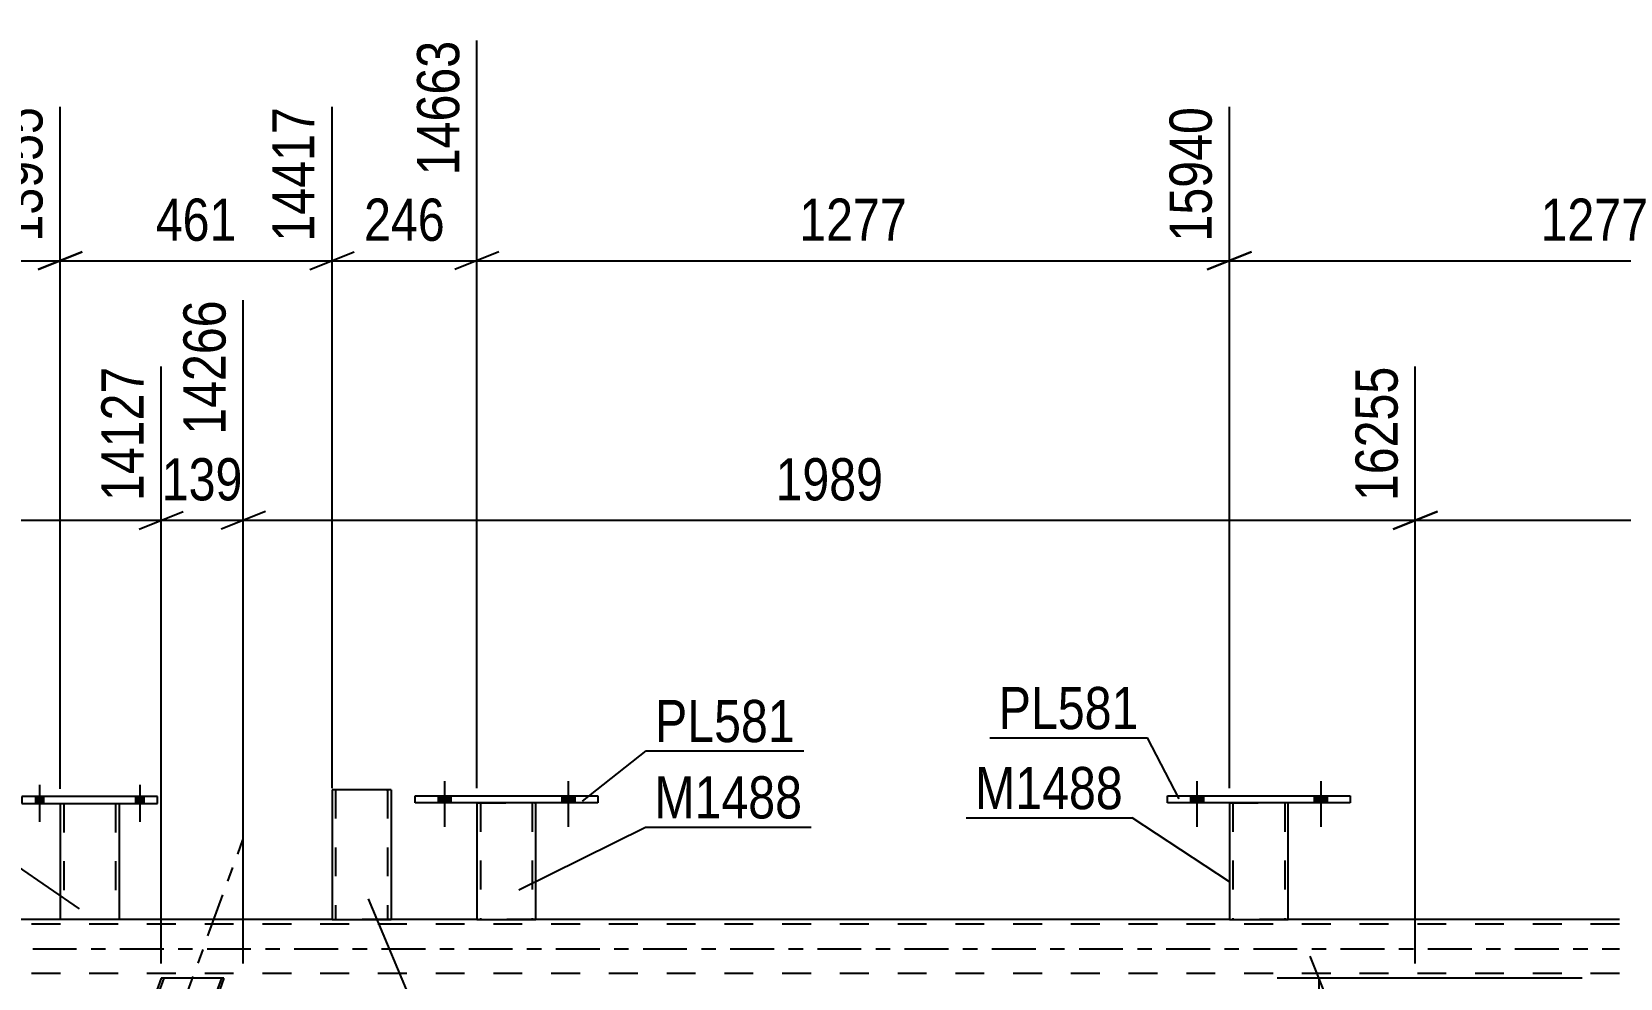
# Model space of a CAD drawing. Header units: millimetres. Extents: x 0 to 841, y 0 to 594.
# Drawn here: x 633.7 to 741.5, y 453.3 to 517.6 of the extents above; entities that cross this region are included whole.
import ezdxf

# ---------------------------------------------------------------- set-up
doc = ezdxf.new("R2010")
doc.units = ezdxf.units.MM
doc.linetypes.add('DXK_LINE_DOT2', pattern=[3.9198, 1.9599, -1.9599])
doc.linetypes.add('DXK_LINE_DOT3', pattern=[5.9187, 2.979, -0.9799, 0.9799, -0.9799])
doc.styles.add('Arial Narrow', font='ARIALN.TTF', dxfattribs={"height": 0.2})

# ---------------------------------------------------------------- blocks, each defined once
blk = doc.blocks.new('Bolt-814521846-3305 - 3290')
at = {"linetype": 'Continuous'}
for points in [[(712.32, 465.25), (713.2, 465.25), (713.2, 465.73), (712.32, 465.73)], [(720.72, 465.25), (721.6, 465.25), (721.6, 465.73), (720.72, 465.73)]]:
    blk.add_hatch(color=1, dxfattribs=at).paths.add_polyline_path(points)
at = {"color": 1, "linetype": 'Continuous'}
for p, q in [((712.76, 466.73), (712.76, 463.61)), ((721.16, 466.73), (721.16, 463.61)), ((712.32, 465.73), (712.32, 465.25)), ((713.2, 465.73), (713.2, 465.25)), ((720.72, 465.73), (720.72, 465.25)), ((721.6, 465.73), (721.6, 465.25))]:
    blk.add_line(p, q, dxfattribs=at)
blk = doc.blocks.new('Bolt-814521846-3306 - 3290')
at = {"linetype": 'Continuous'}
for points in [[(712.32, 465.25), (713.2, 465.25), (713.2, 465.73), (712.32, 465.73)], [(720.72, 465.25), (721.6, 465.25), (721.6, 465.73), (720.72, 465.73)]]:
    blk.add_hatch(color=1, dxfattribs=at).paths.add_polyline_path(points)
at = {"color": 1, "linetype": 'Continuous'}
for p, q in [((712.76, 466.73), (712.76, 463.61)), ((721.16, 466.73), (721.16, 463.61)), ((712.32, 465.73), (712.32, 465.25)), ((713.2, 465.73), (713.2, 465.25)), ((720.72, 465.73), (720.72, 465.25)), ((721.6, 465.73), (721.6, 465.25))]:
    blk.add_line(p, q, dxfattribs=at)
blk = doc.blocks.new('Bolt-814521846-3307 - 3290')
at = {"linetype": 'Continuous'}
for points in [[(661.24, 465.25), (662.12, 465.25), (662.12, 465.73), (661.24, 465.73)], [(669.64, 465.25), (670.52, 465.25), (670.52, 465.73), (669.64, 465.73)]]:
    blk.add_hatch(color=1, dxfattribs=at).paths.add_polyline_path(points)
at = {"color": 1, "linetype": 'Continuous'}
for p, q in [((661.68, 466.73), (661.68, 463.61)), ((670.08, 466.73), (670.08, 463.61)), ((661.24, 465.73), (661.24, 465.25)), ((662.12, 465.73), (662.12, 465.25)), ((669.64, 465.73), (669.64, 465.25)), ((670.52, 465.73), (670.52, 465.25))]:
    blk.add_line(p, q, dxfattribs=at)
blk = doc.blocks.new('Part-814521846-3435 - 3290')
at = {"color": 2, "linetype": 'Continuous'}
for p, q in [((635.59, 465.2), (635.59, 457.36)), ((639.59, 465.2), (639.59, 457.36)), ((635.59, 457.36), (639.59, 457.36))]:
    blk.add_line(p, q, dxfattribs=at)
at = {"color": 7, "linetype": 'DXK_LINE_DOT2'}
for p, q in [((635.59, 465.2), (639.59, 465.2)), ((635.83, 465.2), (635.83, 457.36)), ((639.35, 465.2), (639.35, 457.36)), ((639.3, 457.36), (639.33, 457.36)), ((639.3, 457.36), (639.33, 457.36)), ((639.33, 457.36), (639.35, 457.36)), ((639.33, 457.36), (639.35, 457.36))]:
    blk.add_line(p, q, dxfattribs=at)
blk = doc.blocks.new('Bolt-814521846-3308 - 3290')
at = {"linetype": 'Continuous'}
for points in [[(661.24, 465.25), (662.12, 465.25), (662.12, 465.73), (661.24, 465.73)], [(669.64, 465.25), (670.52, 465.25), (670.52, 465.73), (669.64, 465.73)]]:
    blk.add_hatch(color=1, dxfattribs=at).paths.add_polyline_path(points)
at = {"color": 1, "linetype": 'Continuous'}
for p, q in [((661.68, 466.73), (661.68, 463.61)), ((670.08, 466.73), (670.08, 463.61)), ((661.24, 465.73), (661.24, 465.25)), ((662.12, 465.73), (662.12, 465.25)), ((669.64, 465.73), (669.64, 465.25)), ((670.52, 465.73), (670.52, 465.25))]:
    blk.add_line(p, q, dxfattribs=at)
blk = doc.blocks.new('Part-814521846-3430 - 3290')
at = {"color": 2, "linetype": 'Continuous'}
for p, q in [((632.99, 465.68), (632.99, 465.2)), ((642.19, 465.68), (632.99, 465.68)), ((632.99, 465.2), (642.19, 465.2)), ((642.19, 465.2), (642.19, 465.68))]:
    blk.add_line(p, q, dxfattribs=at)
blk = doc.blocks.new('Part-814521846-3425 - 3290')
at = {"color": 2, "linetype": 'Continuous'}
for p, q in [((714.96, 465.25), (714.96, 457.34)), ((718.96, 457.34), (718.96, 465.25)), ((714.96, 457.34), (718.96, 457.34))]:
    blk.add_line(p, q, dxfattribs=at)
at = {"color": 7, "linetype": 'DXK_LINE_DOT2'}
for p, q in [((714.96, 465.25), (718.96, 465.25)), ((714.96, 465.25), (714.96, 465.25)), ((714.96, 465.25), (714.96, 465.25)), ((715.2, 465.25), (715.2, 457.34)), ((718.72, 465.25), (718.72, 457.34)), ((718.96, 465.25), (718.96, 465.25)), ((718.96, 465.25), (718.96, 465.25)), ((718.66, 457.34), (718.7, 457.34)), ((718.66, 457.34), (718.7, 457.34)), ((718.7, 457.34), (718.72, 457.34)), ((718.7, 457.34), (718.72, 457.34))]:
    blk.add_line(p, q, dxfattribs=at)
blk = doc.blocks.new('Part-814521846-3420 - 3290')
at = {"color": 2, "linetype": 'Continuous'}
for p, q in [((710.76, 465.73), (723.16, 465.73)), ((710.76, 465.25), (710.76, 465.73)), ((723.16, 465.25), (710.76, 465.25)), ((723.16, 465.73), (723.16, 465.25))]:
    blk.add_line(p, q, dxfattribs=at)
blk = doc.blocks.new('Part-814521846-3696 - 3290')
at = {"color": 2, "linetype": 'Continuous'}
for p, q in [((654.05, 457.34), (616.8, 457.34)), ((663.88, 457.34), (658.05, 457.34)), ((714.96, 457.34), (667.88, 457.34)), ((741.44, 457.34), (718.96, 457.34))]:
    blk.add_line(p, q, dxfattribs=at)
at = {"color": 7, "linetype": 'DXK_LINE_DOT2'}
for p, q in [((658.05, 457.34), (654.05, 457.34)), ((667.88, 457.34), (663.88, 457.34)), ((718.96, 457.34), (714.96, 457.34)), ((741.44, 457.02), (77.37, 457.02)), ((741.44, 453.66), (77.37, 453.66))]:
    blk.add_line(p, q, dxfattribs=at)
at = {"color": 7, "linetype": 'DXK_LINE_DOT3'}
blk.add_line((77.37, 455.34), (741.44, 455.34), dxfattribs=at)
blk = doc.blocks.new('Part-814521846-3753 - 3290')
at = {"color": 7, "linetype": 'DXK_LINE_DOT3'}
blk.add_line((597.04, 322.73), (648, 462.74), dxfattribs=at)
at = {"color": 7, "linetype": 'DXK_LINE_DOT2'}
for p, q in [((642.62, 453.34), (598.5, 332.12)), ((646.54, 453.34), (602.42, 332.12)), ((646.71, 453.34), (645.18, 449.14)), ((598.33, 332.12), (600.08, 336.95)), ((604.34, 336.95), (602.59, 332.12)), ((602.59, 332.12), (598.33, 332.12))]:
    blk.add_line(p, q, dxfattribs=at)
at = {"color": 2, "linetype": 'Continuous'}
for p, q in [((642.45, 453.34), (600.08, 336.95)), ((646.71, 453.34), (642.45, 453.34)), ((645.18, 449.14), (604.34, 336.95))]:
    blk.add_line(p, q, dxfattribs=at)
blk = doc.blocks.new('Part-814521846-3792 - 3290')
at = {"color": 2, "linetype": 'Continuous'}
for p, q in [((663.88, 465.25), (663.88, 457.34)), ((667.88, 457.34), (667.88, 465.25)), ((663.88, 457.34), (667.88, 457.34))]:
    blk.add_line(p, q, dxfattribs=at)
at = {"color": 7, "linetype": 'DXK_LINE_DOT2'}
for p, q in [((663.88, 465.25), (667.88, 465.25)), ((663.88, 465.25), (663.88, 465.25)), ((663.88, 465.25), (663.88, 465.25)), ((664.12, 465.25), (664.12, 457.34)), ((667.64, 465.25), (667.64, 457.34)), ((667.88, 465.25), (667.88, 465.25)), ((667.88, 465.25), (667.88, 465.25)), ((667.58, 457.34), (667.62, 457.34)), ((667.58, 457.34), (667.62, 457.34)), ((667.62, 457.34), (667.64, 457.34)), ((667.62, 457.34), (667.64, 457.34))]:
    blk.add_line(p, q, dxfattribs=at)
blk = doc.blocks.new('Part-814521846-3797 - 3290')
at = {"color": 2, "linetype": 'Continuous'}
for p, q in [((659.68, 465.73), (672.08, 465.73)), ((659.68, 465.25), (659.68, 465.73)), ((672.08, 465.25), (659.68, 465.25)), ((672.08, 465.73), (672.08, 465.25))]:
    blk.add_line(p, q, dxfattribs=at)
blk = doc.blocks.new('Bolt-814521846-3809 - 3290')
at = {"linetype": 'Continuous'}
for points in [[(633.91, 465.2), (634.47, 465.2), (634.47, 465.68), (633.91, 465.68)], [(633.91, 465.2), (634.47, 465.2), (634.47, 465.68), (633.91, 465.68)], [(640.71, 465.2), (641.27, 465.2), (641.27, 465.68), (640.71, 465.68)], [(640.71, 465.2), (641.27, 465.2), (641.27, 465.68), (640.71, 465.68)]]:
    blk.add_hatch(color=1, dxfattribs=at).paths.add_polyline_path(points)
at = {"color": 1, "linetype": 'Continuous'}
for p, q in [((634.19, 466.48), (634.19, 463.96)), ((634.19, 466.48), (634.19, 463.96)), ((640.99, 466.48), (640.99, 463.96)), ((640.99, 466.48), (640.99, 463.96)), ((633.91, 465.68), (633.91, 465.2)), ((633.91, 465.68), (633.91, 465.2)), ((634.47, 465.68), (634.47, 465.2)), ((634.47, 465.68), (634.47, 465.2)), ((640.71, 465.68), (640.71, 465.2)), ((640.71, 465.68), (640.71, 465.2)), ((641.27, 465.68), (641.27, 465.2)), ((641.27, 465.68), (641.27, 465.2))]:
    blk.add_line(p, q, dxfattribs=at)
blk = doc.blocks.new('Part-814521846-3814 - 3290')
at = {"color": 2, "linetype": 'Continuous'}
for p, q in [((654.05, 466.14), (654.05, 457.34)), ((658.05, 466.14), (654.05, 466.14)), ((658.05, 466.14), (658.05, 457.34)), ((654.05, 457.34), (658.05, 457.34))]:
    blk.add_line(p, q, dxfattribs=at)
at = {"color": 7, "linetype": 'DXK_LINE_DOT2'}
for p, q in [((654.29, 466.14), (654.29, 457.34)), ((658.01, 466.14), (657.57, 466.14)), ((657.74, 466.14), (657.75, 466.14)), ((657.75, 466.14), (657.79, 466.14)), ((657.79, 466.14), (657.81, 466.14)), ((657.81, 466.14), (657.81, 457.34)), ((657.79, 457.34), (657.75, 457.34)), ((657.79, 457.34), (657.75, 457.34)), ((657.81, 457.34), (657.79, 457.34)), ((657.79, 457.34), (657.81, 457.34))]:
    blk.add_line(p, q, dxfattribs=at)
blk = doc.blocks.new('StraightDimension-814521846-4297 - 3290')
at = {"color": 7, "linetype": 'Continuous'}
for p, q in [((721.65, 451.84), (720.45, 454.84)), ((738.91, 453.34), (718.2, 453.34)), ((721.05, 332.12), (721.05, 453.34)), ((720.45, 333.62), (721.65, 330.62)), ((712.66, 332.12), (723.45, 332.12))]:
    blk.add_line(p, q, dxfattribs=at)
at = {"color": 0}
blk.add_wipeout([(720.3, 396.99), (716.1, 396.99), (716.1, 388.48), (720.3, 388.48)], dxfattribs=at)
at = {"color": 3, "style": 'Arial Narrow'}
blk.add_text('3031', height=2.863, rotation=90.0002, dxfattribs=at).set_placement((719.7, 389.08))
blk = doc.blocks.new('StraightDimension-814521846-4688 - 3290')
at = {"color": 7, "linetype": 'Continuous'}
for p, q in [((648.02, 454.34), (648.02, 499.37)), ((642.45, 454.34), (642.45, 494.87)), ((640.95, 483.83), (643.95, 485.03)), ((642.45, 484.43), (648.02, 484.43)), ((649.52, 485.03), (646.52, 483.83))]:
    blk.add_line(p, q, dxfattribs=at)
at = {"color": 0}
blk.add_wipeout([(648.58, 485.18), (648.58, 489.38), (641.89, 489.38), (641.89, 485.18)], dxfattribs=at)
at = {"color": 3, "style": 'Arial Narrow'}
blk.add_text('139', height=2.863, dxfattribs=at).set_placement((642.49, 485.78))
at = {"color": 0, "linetype": 'Continuous'}
blk.add_wipeout([(647.42, 499.97), (643.22, 499.97), (643.22, 489.63), (647.42, 489.63)], dxfattribs=at)
at = {"color": 3, "linetype": 'Continuous', "style": 'Arial Narrow'}
blk.add_text('14266', height=2.863, rotation=90.0002, dxfattribs=at).set_placement((646.82, 490.23))
blk = doc.blocks.new('StraightDimension-814521846-4707 - 3290')
at = {"color": 7, "linetype": 'Continuous'}
for p, q in [((562.89, 454.34), (562.89, 499.37)), ((642.45, 454.34), (642.45, 494.87)), ((564.39, 485.03), (561.39, 483.83)), ((562.89, 484.43), (642.45, 484.43)), ((640.95, 483.83), (643.95, 485.03))]:
    blk.add_line(p, q, dxfattribs=at)
at = {"color": 0}
blk.add_wipeout([(606.93, 485.18), (606.93, 489.38), (598.41, 489.38), (598.41, 485.18)], dxfattribs=at)
at = {"color": 3, "style": 'Arial Narrow'}
blk.add_text('1989', height=2.863, dxfattribs=at).set_placement((599.01, 485.78))
at = {"color": 0, "linetype": 'Continuous'}
blk.add_wipeout([(641.85, 495.47), (637.65, 495.47), (637.65, 485.13), (641.85, 485.13)], dxfattribs=at)
at = {"color": 3, "linetype": 'Continuous', "style": 'Arial Narrow'}
blk.add_text('14127', height=2.863, rotation=90.0002, dxfattribs=at).set_placement((641.25, 485.73))
blk = doc.blocks.new('StraightDimension-814521846-13237 - 3290')
at = {"color": 7, "linetype": 'Continuous'}
for p, q in [((635.59, 466.2), (635.59, 512.49)), ((654.05, 466.25), (654.05, 512.49)), ((637.09, 502.65), (634.09, 501.45)), ((652.55, 501.45), (655.55, 502.65)), ((635.59, 502.05), (654.05, 502.05))]:
    blk.add_line(p, q, dxfattribs=at)
at = {"color": 0}
blk.add_wipeout([(648.16, 502.8), (648.16, 507), (641.48, 507), (641.48, 502.8)], dxfattribs=at)
at = {"color": 3, "style": 'Arial Narrow'}
blk.add_text('461', height=2.863, dxfattribs=at).set_placement((642.08, 503.4))
at = {"color": 0, "linetype": 'Continuous'}
blk.add_wipeout([(653.45, 513.09), (649.25, 513.09), (649.25, 502.75), (653.45, 502.75)], dxfattribs=at)
at = {"color": 3, "linetype": 'Continuous', "style": 'Arial Narrow'}
blk.add_text('14417', height=2.863, rotation=90.0002, dxfattribs=at).set_placement((652.85, 503.35))
blk = doc.blocks.new('StraightDimension-814521846-4656 - 3290')
at = {"color": 7, "linetype": 'Continuous'}
for p, q in [((727.58, 454.34), (727.58, 494.87)), ((792.53, 458.34), (792.53, 494.87)), ((729.08, 485.03), (726.08, 483.83)), ((727.58, 484.43), (792.53, 484.43)), ((791.03, 483.83), (794.03, 485.03))]:
    blk.add_line(p, q, dxfattribs=at)
at = {"color": 0}
blk.add_wipeout([(764.31, 485.18), (764.31, 489.38), (755.8, 489.38), (755.8, 485.18)], dxfattribs=at)
at = {"color": 3, "style": 'Arial Narrow'}
blk.add_text('1780', height=2.863, dxfattribs=at).set_placement((756.4, 485.78))
at = {"color": 0, "linetype": 'Continuous'}
blk.add_wipeout([(791.93, 495.47), (787.73, 495.47), (787.73, 485.13), (791.93, 485.13)], dxfattribs=at)
at = {"color": 3, "linetype": 'Continuous', "style": 'Arial Narrow'}
blk.add_text('18035', height=2.863, rotation=90.0002, dxfattribs=at).set_placement((791.33, 485.73))
blk = doc.blocks.new('StraightDimension-814521846-4668 - 3290')
at = {"color": 7, "linetype": 'Continuous'}
for p, q in [((648.02, 454.34), (648.02, 499.37)), ((727.58, 454.34), (727.58, 494.87)), ((649.52, 485.03), (646.52, 483.83)), ((648.02, 484.43), (727.58, 484.43)), ((726.08, 483.83), (729.08, 485.03))]:
    blk.add_line(p, q, dxfattribs=at)
at = {"color": 0}
blk.add_wipeout([(692.06, 485.18), (692.06, 489.38), (683.55, 489.38), (683.55, 485.18)], dxfattribs=at)
at = {"color": 3, "style": 'Arial Narrow'}
blk.add_text('1989', height=2.863, dxfattribs=at).set_placement((684.15, 485.78))
at = {"color": 0, "linetype": 'Continuous'}
blk.add_wipeout([(726.98, 495.47), (722.78, 495.47), (722.78, 485.13), (726.98, 485.13)], dxfattribs=at)
at = {"color": 3, "linetype": 'Continuous', "style": 'Arial Narrow'}
blk.add_text('16255', height=2.863, rotation=90.0002, dxfattribs=at).set_placement((726.38, 485.73))
blk = doc.blocks.new('StraightDimension-814521846-13234 - 3290')
at = {"color": 7, "linetype": 'Continuous'}
for p, q in [((714.96, 466.25), (714.96, 512.49)), ((764.51, 466.25), (764.51, 512.49)), ((716.46, 502.65), (713.46, 501.45)), ((763.01, 501.45), (766.01, 502.65)), ((714.96, 502.05), (764.51, 502.05))]:
    blk.add_line(p, q, dxfattribs=at)
at = {"color": 0}
blk.add_wipeout([(743.99, 502.8), (743.99, 507), (735.48, 507), (735.48, 502.8)], dxfattribs=at)
at = {"color": 3, "style": 'Arial Narrow'}
blk.add_text('1277', height=2.863, dxfattribs=at).set_placement((736.08, 503.4))
at = {"color": 0, "linetype": 'Continuous'}
blk.add_wipeout([(763.91, 513.09), (759.71, 513.09), (759.71, 502.75), (763.91, 502.75)], dxfattribs=at)
at = {"color": 3, "linetype": 'Continuous', "style": 'Arial Narrow'}
blk.add_text('17217', height=2.863, rotation=90.0002, dxfattribs=at).set_placement((763.31, 503.35))
blk = doc.blocks.new('StraightDimension-814521846-13235 - 3290')
at = {"color": 7, "linetype": 'Continuous'}
for p, q in [((663.88, 466.25), (663.88, 516.99)), ((714.96, 466.25), (714.96, 512.49)), ((665.38, 502.65), (662.38, 501.45)), ((713.46, 501.45), (716.46, 502.65)), ((663.88, 502.05), (714.96, 502.05))]:
    blk.add_line(p, q, dxfattribs=at)
at = {"color": 0}
blk.add_wipeout([(693.68, 502.8), (693.68, 507), (685.16, 507), (685.16, 502.8)], dxfattribs=at)
at = {"color": 3, "style": 'Arial Narrow'}
blk.add_text('1277', height=2.863, dxfattribs=at).set_placement((685.76, 503.4))
at = {"color": 0, "linetype": 'Continuous'}
blk.add_wipeout([(714.36, 513.09), (710.16, 513.09), (710.16, 502.75), (714.36, 502.75)], dxfattribs=at)
at = {"color": 3, "linetype": 'Continuous', "style": 'Arial Narrow'}
blk.add_text('15940', height=2.863, rotation=90.0002, dxfattribs=at).set_placement((713.76, 503.35))
blk = doc.blocks.new('StraightDimension-814521846-13236 - 3290')
at = {"color": 7, "linetype": 'Continuous'}
for p, q in [((663.88, 466.25), (663.88, 516.99)), ((654.05, 466.25), (654.05, 512.49)), ((652.55, 501.45), (655.55, 502.65)), ((665.38, 502.65), (662.38, 501.45)), ((654.05, 502.05), (663.88, 502.05))]:
    blk.add_line(p, q, dxfattribs=at)
at = {"color": 0}
blk.add_wipeout([(662.3, 502.8), (662.3, 507), (655.62, 507), (655.62, 502.8)], dxfattribs=at)
at = {"color": 3, "style": 'Arial Narrow'}
blk.add_text('246', height=2.863, dxfattribs=at).set_placement((656.22, 503.4))
at = {"color": 0, "linetype": 'Continuous'}
blk.add_wipeout([(663.28, 517.59), (659.08, 517.59), (659.08, 507.25), (663.28, 507.25)], dxfattribs=at)
at = {"color": 3, "linetype": 'Continuous', "style": 'Arial Narrow'}
blk.add_text('14663', height=2.863, rotation=90.0002, dxfattribs=at).set_placement((662.68, 507.85))
blk = doc.blocks.new('StraightDimension-814521846-13238 - 3290')
at = {"color": 7, "linetype": 'Continuous'}
for p, q in [((612.8, 466.25), (612.8, 512.49)), ((635.59, 466.2), (635.59, 512.49)), ((614.3, 502.65), (611.3, 501.45)), ((634.09, 501.45), (637.09, 502.65)), ((612.8, 502.05), (635.59, 502.05))]:
    blk.add_line(p, q, dxfattribs=at)
at = {"color": 0}
blk.add_wipeout([(627.54, 502.8), (627.54, 507), (620.85, 507), (620.85, 502.8)], dxfattribs=at)
at = {"color": 3, "style": 'Arial Narrow'}
blk.add_text('570', height=2.863, dxfattribs=at).set_placement((621.45, 503.4))
at = {"color": 0, "linetype": 'Continuous'}
blk.add_wipeout([(634.99, 513.09), (630.79, 513.09), (630.79, 502.75), (634.99, 502.75)], dxfattribs=at)
at = {"color": 3, "linetype": 'Continuous', "style": 'Arial Narrow'}
blk.add_text('13955', height=2.863, rotation=90.0002, dxfattribs=at).set_placement((634.39, 503.35))
blk = doc.blocks.new('Mark-814521846-3416 - 3290')
at = {"color": 30, "linetype": 'Continuous'}
for p in [(698.7, 469.65), (711.56, 465.51)]:
    blk.add_line(p, (709.41, 469.65), dxfattribs=at)
at = {"color": 0}
blk.add_wipeout([(708.81, 470.25), (708.81, 473.25), (699.3, 473.25), (699.3, 470.25)], dxfattribs=at)
blk.add_wipeout([(708.81, 470.25), (708.81, 473.25), (699.3, 473.25), (699.3, 470.25)], dxfattribs=at)
at = {"color": 3, "style": 'Arial Narrow'}
blk.add_text('PL581', height=2.863, dxfattribs=at).set_placement((699.3, 470.25))
blk = doc.blocks.new('Mark-814521846-3788 - 3290')
at = {"color": 30, "linetype": 'Continuous'}
for p, q in [((666.72, 459.35), (675.32, 463.59)), ((675.32, 463.59), (686.57, 463.59))]:
    blk.add_line(p, q, dxfattribs=at)
at = {"color": 0}
blk.add_wipeout([(685.97, 464.19), (685.97, 467.19), (675.92, 467.19), (675.92, 464.19)], dxfattribs=at)
blk.add_wipeout([(685.97, 464.19), (685.97, 467.19), (675.92, 467.19), (675.92, 464.19)], dxfattribs=at)
at = {"color": 3, "style": 'Arial Narrow'}
blk.add_text('M1488', height=2.863, dxfattribs=at).set_placement((675.92, 464.19))
blk = doc.blocks.new('Mark-814521846-3421 - 3290')
at = {"color": 30, "linetype": 'Continuous'}
for p in [(697.09, 464.22), (714.96, 459.88)]:
    blk.add_line(p, (708.35, 464.22), dxfattribs=at)
at = {"color": 0}
blk.add_wipeout([(707.75, 464.82), (707.75, 467.82), (697.69, 467.82), (697.69, 464.82)], dxfattribs=at)
blk.add_wipeout([(707.75, 464.82), (707.75, 467.82), (697.69, 467.82), (697.69, 464.82)], dxfattribs=at)
at = {"color": 3, "style": 'Arial Narrow'}
blk.add_text('M1488', height=2.863, dxfattribs=at).set_placement((697.69, 464.82))
blk = doc.blocks.new('Mark-814521846-3810 - 3290')
at = {"color": 30, "linetype": 'Continuous'}
for p, q in [((656.49, 458.74), (661.7, 446.33)), ((661.7, 446.33), (672.95, 446.33))]:
    blk.add_line(p, q, dxfattribs=at)
at = {"color": 0}
blk.add_wipeout([(672.35, 446.93), (672.35, 449.93), (662.3, 449.93), (662.3, 446.93)], dxfattribs=at)
blk.add_wipeout([(672.35, 446.93), (672.35, 449.93), (662.3, 449.93), (662.3, 446.93)], dxfattribs=at)
at = {"color": 3, "style": 'Arial Narrow'}
blk.add_text('M1535', height=2.863, dxfattribs=at).set_placement((662.3, 446.93))
blk = doc.blocks.new('Mark-814521846-3431 - 3290')
at = {"color": 30, "linetype": 'Continuous'}
for p in [(621.44, 460.96), (636.9, 458.06)]:
    blk.add_line(p, (632.69, 460.96), dxfattribs=at)
at = {"color": 0}
blk.add_wipeout([(632.09, 461.56), (632.09, 464.56), (622.04, 464.56), (622.04, 461.56)], dxfattribs=at)
blk.add_wipeout([(632.09, 461.56), (632.09, 464.56), (622.04, 464.56), (622.04, 461.56)], dxfattribs=at)
at = {"color": 3, "style": 'Arial Narrow'}
blk.add_text('M1545', height=2.863, dxfattribs=at).set_placement((622.04, 461.56))
blk = doc.blocks.new('Mark-814521846-3793 - 3290')
at = {"color": 30, "linetype": 'Continuous'}
for p, q in [((671.05, 465.36), (675.37, 468.77)), ((675.37, 468.77), (686.07, 468.77))]:
    blk.add_line(p, q, dxfattribs=at)
at = {"color": 0}
blk.add_wipeout([(685.47, 469.37), (685.47, 472.37), (675.97, 472.37), (675.97, 469.37)], dxfattribs=at)
blk.add_wipeout([(685.47, 469.37), (685.47, 472.37), (675.97, 472.37), (675.97, 469.37)], dxfattribs=at)
at = {"color": 3, "style": 'Arial Narrow'}
blk.add_text('PL581', height=2.863, dxfattribs=at).set_placement((675.97, 469.37))

msp = doc.modelspace()

# ---------------------------------------------------------------- block references
for name in ['Bolt-814521846-3809 - 3290', 'Part-814521846-3814 - 3290', 'Bolt-814521846-3307 - 3290', 'Bolt-814521846-3308 - 3290', 'Bolt-814521846-3305 - 3290', 'Bolt-814521846-3306 - 3290', 'Part-814521846-3430 - 3290', 'Part-814521846-3435 - 3290', 'Part-814521846-3797 - 3290', 'Part-814521846-3792 - 3290', 'Part-814521846-3420 - 3290', 'Part-814521846-3425 - 3290', 'Part-814521846-3753 - 3290', 'Part-814521846-3696 - 3290']:
    msp.add_blockref(name, (0, 0))

# ---------------------------------------------------------------- next in the draw order: block references
for name in ['StraightDimension-814521846-4688 - 3290', 'StraightDimension-814521846-4297 - 3290']:
    msp.add_blockref(name, (0, 0))

# ---------------------------------------------------------------- next in the draw order: block references
for name in ['StraightDimension-814521846-4707 - 3290', 'StraightDimension-814521846-4656 - 3290']:
    msp.add_blockref(name, (0, 0))

# ---------------------------------------------------------------- next in the draw order: block references
for name in ['StraightDimension-814521846-13237 - 3290', 'Mark-814521846-3431 - 3290']:
    msp.add_blockref(name, (0, 0))

# ---------------------------------------------------------------- next in the draw order: block references
for name in ['StraightDimension-814521846-13238 - 3290', 'StraightDimension-814521846-4668 - 3290']:
    msp.add_blockref(name, (0, 0))

# ---------------------------------------------------------------- next in the draw order: block references
for name in ['StraightDimension-814521846-13234 - 3290', 'Mark-814521846-3810 - 3290']:
    msp.add_blockref(name, (0, 0))

# ---------------------------------------------------------------- next in the draw order: block references
msp.add_blockref('StraightDimension-814521846-13235 - 3290', (0, 0))

# ---------------------------------------------------------------- next in the draw order: block references
for name in ['StraightDimension-814521846-13236 - 3290', 'Mark-814521846-3416 - 3290', 'Mark-814521846-3788 - 3290']:
    msp.add_blockref(name, (0, 0))

# ---------------------------------------------------------------- next in the draw order: block references
for name in ['Mark-814521846-3793 - 3290', 'Mark-814521846-3421 - 3290']:
    msp.add_blockref(name, (0, 0))

doc.saveas('drawing.dxf')
